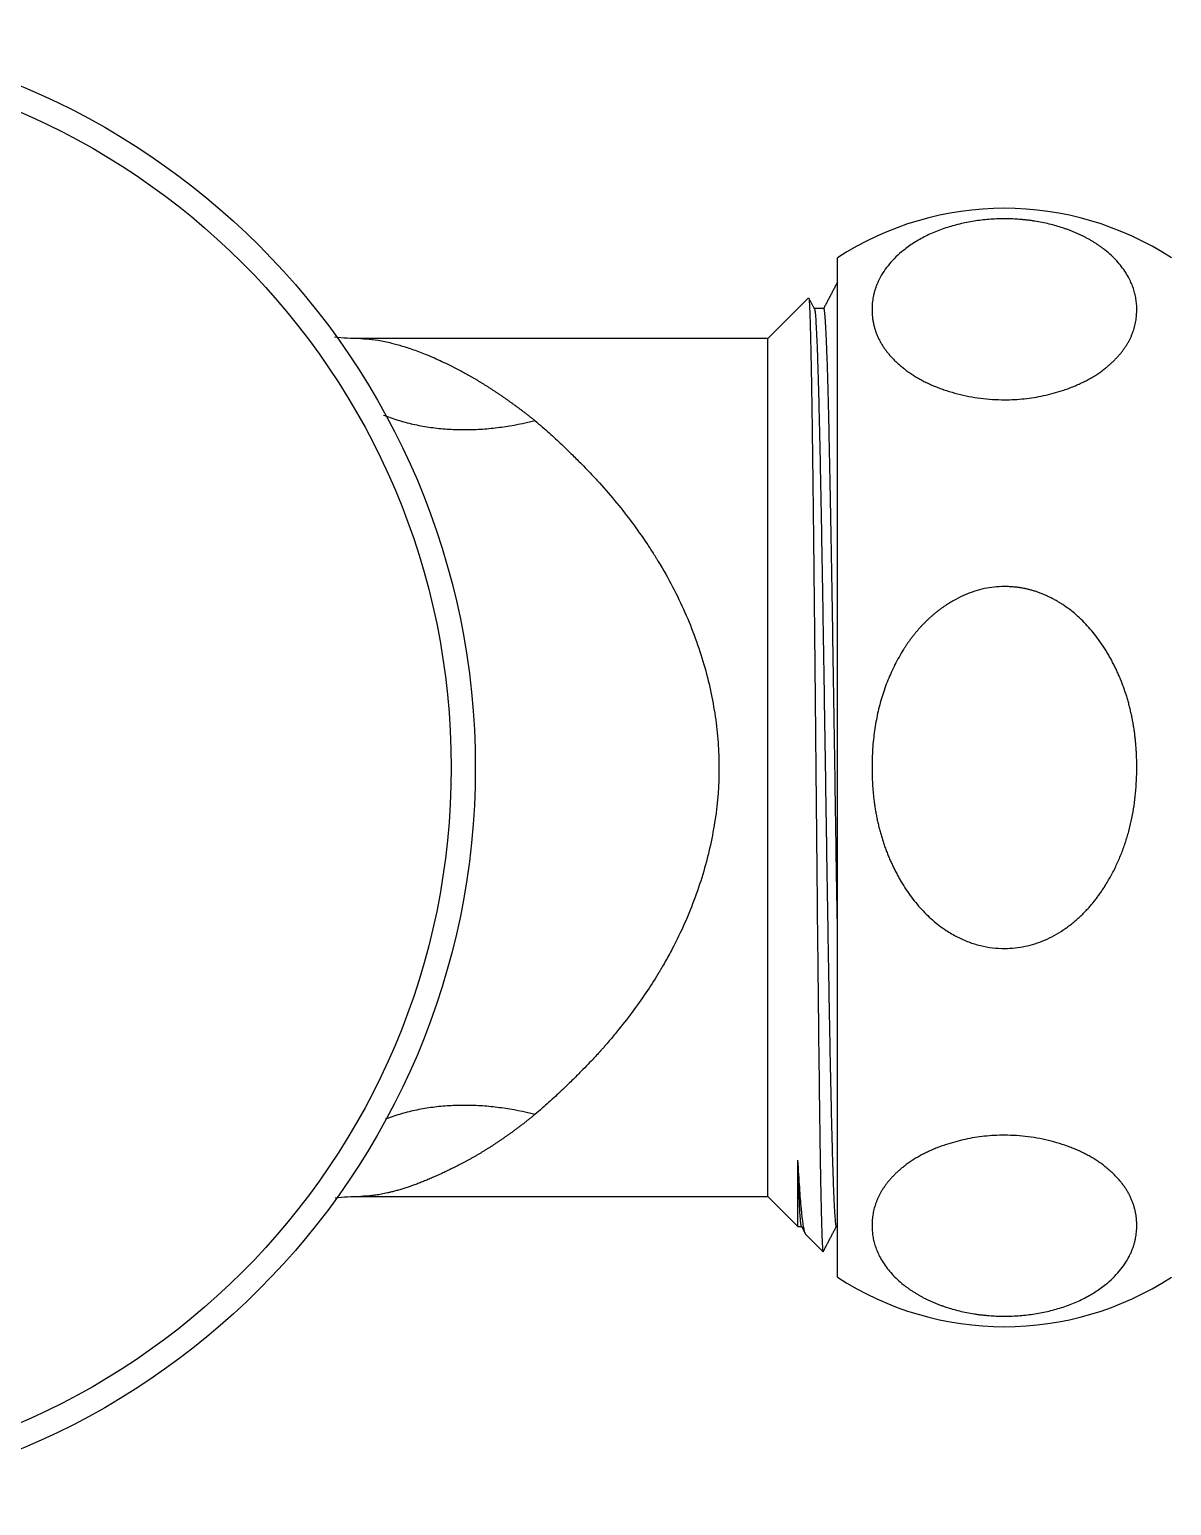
# Model space of a CAD drawing. Header units: millimetres. Extents: x 4257 to 5098, y 860 to 1455.
# Drawn here: x 4590.2 to 4631.2, y 1285.2 to 1338.2 of the extents above; entities that cross this region are included whole.
import ezdxf

# ---------------------------------------------------------------- set-up
doc = ezdxf.new("R2010")
doc.units = ezdxf.units.MM

msp = doc.modelspace()

# ---------------------------------------------------------------- linework, layer by layer
at = {"lineweight": 25}
for p, q in [((4619.192, 1293.38), (4619.192, 1329.98)), ((4618.142, 1328.531), (4616.692, 1327.08)), ((4618.708, 1328.164), (4618.36, 1328.164)), ((4616.692, 1327.08), (4602.067, 1327.08)), ((4616.692, 1296.28), (4616.692, 1327.08)), ((4617.776, 1295.196), (4617.776, 1297.58)), ((4602.078, 1296.28), (4616.692, 1296.28)), ((4616.692, 1296.28), (4617.776, 1295.196)), ((4617.776, 1295.196), (4617.912, 1295.196)), ((4618.047, 1294.924), (4618.669, 1294.302)), ((4619.154, 1295.196), (4619.192, 1295.196))]:
    msp.add_line(p, q, dxfattribs=at)
for radius in [26.5, 25.633]:
    msp.add_circle((4579.692, 1311.68), radius, dxfattribs=at)
for centre, start, end in [((4625.192, 1320.76), 56.9443, 123.0557), ((4625.192, 1302.599), 236.9443, 303.0557)]:
    msp.add_arc(centre, 11, start, end, dxfattribs=at)
for points, knots in [([(4625.192, 1324.885), (4625.047, 1324.885), (4624.759, 1324.894), (4624.332, 1324.934), (4623.914, 1325.001), (4623.504, 1325.095), (4623.179, 1325.191), (4622.93, 1325.277), (4622.754, 1325.343), (4622.584, 1325.414), (4622.42, 1325.488), (4622.263, 1325.566), (4622.112, 1325.648), (4621.967, 1325.734), (4621.828, 1325.824), (4621.695, 1325.917), (4621.591, 1325.998), (4621.51, 1326.063), (4621.452, 1326.112), (4621.395, 1326.162), (4621.34, 1326.212), (4621.287, 1326.262), (4621.236, 1326.312), (4621.186, 1326.363), (4621.138, 1326.414), (4621.091, 1326.466), (4621.046, 1326.517), (4621.003, 1326.57), (4620.961, 1326.622), (4620.921, 1326.675), (4620.883, 1326.729), (4620.846, 1326.782), (4620.811, 1326.837), (4620.778, 1326.891), (4620.746, 1326.946), (4620.716, 1327.002), (4620.687, 1327.057), (4620.66, 1327.114), (4620.634, 1327.17), (4620.61, 1327.227), (4620.588, 1327.285), (4620.567, 1327.343), (4620.548, 1327.401), (4620.53, 1327.46), (4620.514, 1327.519), (4620.499, 1327.579), (4620.486, 1327.639), (4620.475, 1327.699), (4620.465, 1327.76), (4620.456, 1327.821), (4620.449, 1327.883), (4620.444, 1327.945), (4620.44, 1328.007), (4620.438, 1328.07), (4620.437, 1328.15), (4620.439, 1328.247), (4620.447, 1328.36), (4620.461, 1328.472), (4620.479, 1328.583), (4620.504, 1328.693), (4620.534, 1328.803), (4620.569, 1328.911), (4620.61, 1329.019), (4620.656, 1329.127), (4620.735, 1329.289), (4620.861, 1329.504), (4621.057, 1329.764), (4621.289, 1330.014), (4621.524, 1330.222), (4621.746, 1330.39), (4621.941, 1330.521), (4622.147, 1330.644), (4622.364, 1330.76), (4622.592, 1330.867), (4622.832, 1330.965), (4623.078, 1331.053), (4623.329, 1331.131), (4623.581, 1331.197), (4623.838, 1331.254), (4624.099, 1331.301), (4624.365, 1331.337), (4624.635, 1331.364), (4624.909, 1331.38), (4625.133, 1331.384), (4625.307, 1331.383), (4625.429, 1331.38), (4625.551, 1331.375), (4625.673, 1331.367), (4625.795, 1331.358), (4625.917, 1331.346), (4626.039, 1331.332), (4626.161, 1331.317), (4626.331, 1331.291), (4626.547, 1331.253), (4626.804, 1331.196), (4627.052, 1331.131), (4627.252, 1331.07), (4627.409, 1331.016), (4627.525, 1330.974), (4627.639, 1330.929), (4627.75, 1330.883), (4627.859, 1330.835), (4627.965, 1330.785), (4628.069, 1330.733), (4628.17, 1330.679), (4628.269, 1330.624), (4628.366, 1330.567), (4628.46, 1330.508), (4628.552, 1330.447), (4628.642, 1330.385), (4628.729, 1330.32), (4628.864, 1330.215), (4629.036, 1330.066), (4629.232, 1329.869), (4629.404, 1329.664), (4629.552, 1329.452), (4629.669, 1329.249), (4629.76, 1329.056), (4629.828, 1328.875), (4629.881, 1328.693), (4629.918, 1328.509), (4629.941, 1328.322), (4629.947, 1328.16), (4629.944, 1328.025), (4629.937, 1327.918), (4629.926, 1327.811), (4629.91, 1327.706), (4629.89, 1327.602), (4629.864, 1327.499), (4629.835, 1327.398), (4629.8, 1327.298), (4629.761, 1327.198), (4629.718, 1327.101), (4629.669, 1327.004), (4629.616, 1326.909), (4629.558, 1326.815), (4629.496, 1326.722), (4629.428, 1326.63), (4629.356, 1326.539), (4629.279, 1326.45), (4629.197, 1326.361), (4629.109, 1326.274), (4629.017, 1326.188), (4628.92, 1326.102), (4628.831, 1326.029), (4628.752, 1325.966), (4628.684, 1325.916), (4628.615, 1325.866), (4628.544, 1325.818), (4628.472, 1325.77), (4628.397, 1325.724), (4628.321, 1325.678), (4628.244, 1325.634), (4628.164, 1325.591), (4628.083, 1325.549), (4628, 1325.507), (4627.915, 1325.467), (4627.829, 1325.428), (4627.74, 1325.39), (4627.65, 1325.353), (4627.559, 1325.317), (4627.465, 1325.283), (4627.37, 1325.249), (4627.198, 1325.191), (4626.946, 1325.115), (4626.606, 1325.031), (4626.26, 1324.966), (4625.909, 1324.919), (4625.552, 1324.891), (4625.312, 1324.885), (4625.192, 1324.885)], [0, 0, 0, 0, 0.012136, 0.024248, 0.036499, 0.049043, 0.062019, 0.068244, 0.074456, 0.080668, 0.086891, 0.093135, 0.099411, 0.105731, 0.112104, 0.11854, 0.12505, 0.128274, 0.131492, 0.134703, 0.137908, 0.141109, 0.144306, 0.1475, 0.150692, 0.153883, 0.157073, 0.160264, 0.163456, 0.166651, 0.169849, 0.173051, 0.176258, 0.17947, 0.18269, 0.185918, 0.189154, 0.192399, 0.195656, 0.198923, 0.202203, 0.205495, 0.208802, 0.212124, 0.215461, 0.218816, 0.222187, 0.225577, 0.228986, 0.232415, 0.235865, 0.239337, 0.242831, 0.246349, 0.24989, 0.256296, 0.262652, 0.268964, 0.275237, 0.281478, 0.287692, 0.293884, 0.30006, 0.306225, 0.312385, 0.32826, 0.343844, 0.359236, 0.374536, 0.383918, 0.393104, 0.402122, 0.411, 0.419767, 0.428454, 0.437097, 0.445265, 0.453268, 0.461139, 0.468914, 0.47663, 0.484329, 0.492048, 0.49983, 0.50325, 0.506675, 0.510111, 0.51356, 0.517027, 0.520514, 0.524026, 0.527567, 0.531138, 0.539017, 0.546863, 0.554711, 0.562594, 0.566628, 0.570668, 0.574717, 0.578779, 0.582856, 0.586953, 0.591072, 0.595217, 0.599391, 0.603597, 0.607837, 0.612114, 0.616432, 0.620792, 0.625198, 0.63746, 0.649778, 0.662203, 0.674786, 0.687577, 0.697871, 0.708179, 0.718529, 0.728946, 0.739456, 0.750084, 0.756174, 0.762195, 0.768149, 0.774043, 0.779879, 0.785662, 0.791397, 0.797088, 0.802739, 0.808355, 0.813941, 0.819501, 0.82504, 0.830563, 0.836073, 0.841577, 0.847078, 0.85258, 0.858089, 0.863609, 0.869145, 0.874699, 0.878139, 0.881557, 0.884956, 0.888336, 0.891699, 0.895047, 0.898381, 0.901702, 0.905013, 0.908314, 0.911607, 0.914894, 0.918177, 0.921456, 0.924734, 0.928012, 0.931292, 0.934576, 0.937864, 0.948748, 0.959309, 0.969626, 0.979784, 0.989877, 1, 1, 1, 1]), ([(4618.164, 1328.543), (4618.172, 1328.524), (4618.18, 1328.444), (4618.199, 1328.121), (4618.209, 1327.838), (4618.225, 1327.267), (4618.231, 1327.052), (4618.241, 1326.576), (4618.247, 1326.314), (4618.262, 1325.464), (4618.273, 1324.809), (4618.289, 1323.71), (4618.294, 1323.325), (4618.305, 1322.518), (4618.31, 1322.097), (4618.326, 1320.789), (4618.336, 1319.854), (4618.35, 1318.628), (4618.352, 1318.381), (4618.358, 1317.879), (4618.366, 1317.12), (4618.374, 1316.34), (4618.389, 1314.759), (4618.4, 1313.678), (4618.413, 1312.318), (4618.416, 1312.045), (4618.421, 1311.5), (4618.424, 1311.227), (4618.432, 1310.408), (4618.437, 1309.864), (4618.453, 1308.238), (4618.463, 1307.167), (4618.479, 1305.607), (4618.485, 1305.096), (4618.495, 1304.093), (4618.501, 1303.602), (4618.516, 1302.167), (4618.527, 1301.261), (4618.543, 1300.001), (4618.548, 1299.598), (4618.559, 1298.83), (4618.564, 1298.465), (4618.58, 1297.43), (4618.59, 1296.821), (4618.606, 1296.046), (4618.612, 1295.811), (4618.622, 1295.39), (4618.628, 1295.205), (4618.643, 1294.722), (4618.654, 1294.501), (4618.67, 1294.327), (4618.675, 1294.296), (4618.68, 1294.29)], [0, 0, 0, 0, 0.047218, 0.047218, 0.1087, 0.1087, 0.139441, 0.139441, 0.170181, 0.170181, 0.231663, 0.231663, 0.262404, 0.262404, 0.293145, 0.293145, 0.354626, 0.354626, 0.369997, 0.369997, 0.385367, 0.416108, 0.416108, 0.47759, 0.47759, 0.49296, 0.49296, 0.508331, 0.508331, 0.539072, 0.539072, 0.600553, 0.600553, 0.631294, 0.631294, 0.662035, 0.662035, 0.723517, 0.723517, 0.754258, 0.754258, 0.784998, 0.784998, 0.84648, 0.84648, 0.877221, 0.877221, 0.907962, 0.907962, 0.969444, 0.969444, 1, 1, 1, 1]), ([(4618.369, 1328.155), (4618.376, 1328.138), (4618.384, 1328.1), (4618.399, 1327.979), (4618.406, 1327.896), (4618.422, 1327.687), (4618.429, 1327.562), (4618.444, 1327.268), (4618.452, 1327.1), (4618.467, 1326.723), (4618.475, 1326.515), (4618.49, 1326.059), (4618.505, 1325.564), (4618.528, 1324.711), (4618.55, 1323.755), (4618.565, 1323.054), (4618.58, 1322.324), (4618.588, 1321.944), (4618.603, 1321.159), (4618.61, 1320.754), (4618.625, 1319.921), (4618.633, 1319.493), (4618.648, 1318.617), (4618.655, 1318.17), (4618.67, 1317.26), (4618.678, 1316.798), (4618.693, 1315.861), (4618.7, 1315.386), (4618.715, 1314.429), (4618.723, 1313.946), (4618.738, 1312.976), (4618.745, 1312.49), (4618.76, 1311.515), (4618.768, 1311.028), (4618.783, 1310.056), (4618.79, 1309.572), (4618.805, 1308.611), (4618.812, 1308.135), (4618.827, 1307.192), (4618.835, 1306.726), (4618.85, 1305.808), (4618.857, 1305.357), (4618.872, 1304.472), (4618.887, 1303.605), (4618.909, 1302.368), (4618.931, 1301.204), (4618.954, 1300.123), (4618.976, 1299.132), (4618.998, 1298.239), (4619.013, 1297.714), (4619.027, 1297.225), (4619.035, 1296.998), (4619.05, 1296.585), (4619.057, 1296.397), (4619.072, 1296.061), (4619.079, 1295.913), (4619.094, 1295.658), (4619.101, 1295.551), (4619.116, 1295.378), (4619.123, 1295.312), (4619.138, 1295.223), (4619.145, 1295.199), (4619.153, 1295.196), (4619.153, 1295.196), (4619.154, 1295.196)], [0, 0, 0, 0, 0.028405, 0.028405, 0.056924, 0.056924, 0.085444, 0.085444, 0.113963, 0.113963, 0.142482, 0.142482, 0.171002, 0.199521, 0.22804, 0.256559, 0.256559, 0.285079, 0.285079, 0.313598, 0.313598, 0.342117, 0.342117, 0.370637, 0.370637, 0.399156, 0.399156, 0.427675, 0.427675, 0.456194, 0.456194, 0.484714, 0.484714, 0.513233, 0.513233, 0.541752, 0.541752, 0.570272, 0.570272, 0.598791, 0.598791, 0.62731, 0.62731, 0.655829, 0.684349, 0.712868, 0.741387, 0.769906, 0.798426, 0.826945, 0.826945, 0.855464, 0.855464, 0.883984, 0.883984, 0.912503, 0.912503, 0.941022, 0.941022, 0.969541, 0.969541, 0.998061, 0.998061, 1, 1, 1, 1]), ([(4619.192, 1306.152), (4619.184, 1306.589), (4619.17, 1307.499), (4619.155, 1308.435), (4619.14, 1309.402), (4619.133, 1309.89), (4619.118, 1310.872), (4619.11, 1311.366), (4619.095, 1312.357), (4619.087, 1312.853), (4619.072, 1313.843), (4619.064, 1314.337), (4619.049, 1315.319), (4619.041, 1315.807), (4619.026, 1316.773), (4619.018, 1317.25), (4619.003, 1318.19), (4618.995, 1318.653), (4618.979, 1319.56), (4618.971, 1320.003), (4618.956, 1320.868), (4618.948, 1321.289), (4618.932, 1322.103), (4618.924, 1322.497), (4618.908, 1323.253), (4618.901, 1323.616), (4618.885, 1324.306), (4618.877, 1324.634), (4618.861, 1325.252), (4618.853, 1325.542), (4618.837, 1326.08), (4618.829, 1326.329), (4618.812, 1326.781), (4618.804, 1326.985), (4618.788, 1327.347), (4618.78, 1327.504), (4618.764, 1327.77), (4618.756, 1327.879), (4618.739, 1328.045), (4618.731, 1328.103), (4618.718, 1328.154), (4618.713, 1328.164), (4618.708, 1328.164)], [0, 0, 0, 0, 0.046489, 0.095118, 0.095118, 0.143746, 0.143746, 0.192375, 0.192375, 0.241004, 0.241004, 0.289632, 0.289632, 0.338261, 0.338261, 0.38689, 0.38689, 0.435518, 0.435518, 0.484147, 0.484147, 0.532776, 0.532776, 0.581404, 0.581404, 0.630033, 0.630033, 0.678662, 0.678662, 0.72729, 0.72729, 0.775919, 0.775919, 0.824548, 0.824548, 0.873176, 0.873176, 0.921805, 0.921805, 0.970434, 0.970434, 1, 1, 1, 1]), ([(4602.084, 1327.08), (4602.146, 1327.079), (4602.342, 1327.072), (4602.701, 1327.029), (4603.078, 1326.951), (4603.378, 1326.872), (4603.584, 1326.812), (4603.802, 1326.743), (4604.031, 1326.663), (4604.272, 1326.573), (4604.525, 1326.47), (4604.79, 1326.356), (4605.066, 1326.228), (4605.354, 1326.087), (4605.579, 1325.971), (4605.736, 1325.886), (4605.821, 1325.84), (4605.906, 1325.793), (4605.991, 1325.745), (4606.076, 1325.696), (4606.162, 1325.646), (4606.247, 1325.596), (4606.333, 1325.544), (4606.418, 1325.492), (4606.504, 1325.439), (4606.59, 1325.385), (4606.676, 1325.33), (4606.762, 1325.275), (4606.848, 1325.218), (4606.935, 1325.161), (4607.021, 1325.103), (4607.108, 1325.044), (4607.194, 1324.985), (4607.281, 1324.925), (4607.368, 1324.863), (4607.455, 1324.801), (4607.542, 1324.739), (4607.63, 1324.675), (4607.717, 1324.611), (4607.804, 1324.546), (4607.892, 1324.48), (4607.98, 1324.414), (4608.067, 1324.346), (4608.155, 1324.278), (4608.243, 1324.209), (4608.302, 1324.163), (4608.331, 1324.14)], [0, 0, 0, 0, 0.040072, 0.123054, 0.210109, 0.243562, 0.278303, 0.314339, 0.351674, 0.390311, 0.430254, 0.471506, 0.514072, 0.557952, 0.60315, 0.615866, 0.628588, 0.641316, 0.654049, 0.666788, 0.679533, 0.692283, 0.705039, 0.7178, 0.730568, 0.743341, 0.756119, 0.768904, 0.781694, 0.794489, 0.807291, 0.820098, 0.832911, 0.845729, 0.858554, 0.871384, 0.884219, 0.897061, 0.909908, 0.922761, 0.93562, 0.948484, 0.961355, 0.974231, 0.987112, 1, 1, 1, 1]), ([(4602.896, 1324.333), (4602.955, 1324.31), (4603.014, 1324.288), (4603.247, 1324.203), (4603.425, 1324.146), (4603.789, 1324.046), (4603.974, 1324.003), (4604.351, 1323.929), (4604.543, 1323.898), (4604.931, 1323.851), (4605.128, 1323.834), (4605.524, 1323.814), (4605.724, 1323.81), (4606.125, 1323.816), (4606.327, 1323.825), (4606.73, 1323.856), (4606.932, 1323.878), (4607.537, 1323.961), (4607.938, 1324.04), (4608.331, 1324.14)], [0, 0, 0, 0, 0.03666, 0.03666, 0.143698, 0.143698, 0.250736, 0.250736, 0.357774, 0.357774, 0.464811, 0.464811, 0.571849, 0.571849, 0.678887, 0.678887, 0.785925, 0.785925, 1, 1, 1, 1]), ([(4608.331, 1324.14), (4608.513, 1323.986), (4608.684, 1323.836), (4609.005, 1323.548), (4609.154, 1323.409), (4609.433, 1323.146), (4609.561, 1323.021), (4609.797, 1322.789), (4609.904, 1322.681), (4610.097, 1322.484), (4610.183, 1322.396), (4610.334, 1322.238), (4610.399, 1322.17), (4610.507, 1322.055), (4610.551, 1322.008), (4610.6, 1321.955), (4610.621, 1321.932), (4610.638, 1321.913), (4610.645, 1321.906), (4610.648, 1321.902), (4610.649, 1321.901), (4610.65, 1321.9), (4610.65, 1321.9), (4610.65, 1321.9), (4610.65, 1321.899), (4610.65, 1321.899), (4610.65, 1321.899), (4610.65, 1321.899), (4610.65, 1321.899), (4610.65, 1321.899), (4610.866, 1321.66), (4611.071, 1321.419), (4611.463, 1320.94), (4611.649, 1320.702), (4612.001, 1320.228), (4612.167, 1319.993), (4612.402, 1319.645), (4612.516, 1319.473), (4612.642, 1319.273), (4612.703, 1319.174), (4612.733, 1319.125), (4612.749, 1319.101), (4612.756, 1319.088), (4612.76, 1319.082), (4612.762, 1319.079), (4612.763, 1319.077), (4612.763, 1319.077), (4612.763, 1319.076), (4612.763, 1319.076), (4612.763, 1319.076), (4613.127, 1318.478), (4613.445, 1317.867), (4613.99, 1316.632), (4614.217, 1316.007), (4614.58, 1314.757), (4614.716, 1314.131), (4614.852, 1313.2), (4614.886, 1312.89), (4614.92, 1312.429), (4614.932, 1312.199), (4614.939, 1311.932), (4614.941, 1311.818), (4614.941, 1311.742), (4614.942, 1311.704), (4614.941, 1311.06), (4614.895, 1310.445), (4614.712, 1309.204), (4614.575, 1308.579), (4614.209, 1307.329), (4613.981, 1306.705), (4613.571, 1305.779), (4613.422, 1305.472), (4613.183, 1305.015), (4613.059, 1304.787), (4612.907, 1304.524), (4612.829, 1304.392), (4612.79, 1304.327), (4612.77, 1304.294), (4612.76, 1304.278), (4612.755, 1304.27), (4612.752, 1304.266), (4612.751, 1304.263), (4612.751, 1304.262), (4612.75, 1304.262), (4612.75, 1304.262), (4612.75, 1304.262), (4612.615, 1304.04), (4612.47, 1303.815), (4612.16, 1303.356), (4611.995, 1303.124), (4611.645, 1302.654), (4611.46, 1302.416), (4611.167, 1302.059), (4611.017, 1301.879), (4610.835, 1301.67), (4610.743, 1301.565), (4610.696, 1301.513), (4610.673, 1301.486), (4610.661, 1301.473), (4610.655, 1301.467), (4610.652, 1301.464), (4610.651, 1301.462), (4610.65, 1301.461), (4610.649, 1301.461), (4610.649, 1301.46), (4610.649, 1301.46), (4610.649, 1301.46), (4610.649, 1301.46), (4610.635, 1301.444), (4610.585, 1301.39), (4610.495, 1301.293), (4610.384, 1301.175), (4610.318, 1301.106), (4610.166, 1300.947), (4610.08, 1300.858), (4609.887, 1300.662), (4609.78, 1300.554), (4609.546, 1300.324), (4609.418, 1300.201), (4609.143, 1299.94), (4608.995, 1299.803), (4608.679, 1299.519), (4608.51, 1299.371), (4608.331, 1299.22)], [0, 0, 0, 0, 0.015625, 0.015625, 0.03125, 0.03125, 0.046875, 0.046875, 0.0625, 0.0625, 0.078125, 0.078125, 0.09375, 0.09375, 0.109375, 0.109375, 0.117187, 0.121094, 0.123047, 0.124023, 0.124512, 0.124756, 0.124878, 0.124939, 0.124969, 0.124985, 0.124992, 0.124996, 0.124996, 0.125, 0.125, 0.15625, 0.15625, 0.1875, 0.1875, 0.21875, 0.21875, 0.234375, 0.242187, 0.246094, 0.248047, 0.249023, 0.249512, 0.249756, 0.249878, 0.249939, 0.249969, 0.249985, 0.249985, 0.25, 0.25, 0.3125, 0.3125, 0.375, 0.375, 0.4375, 0.4375, 0.46875, 0.46875, 0.484375, 0.492187, 0.496094, 0.496094, 0.5, 0.5, 0.5625, 0.5625, 0.625, 0.625, 0.6875, 0.6875, 0.71875, 0.71875, 0.734375, 0.742187, 0.746094, 0.748047, 0.749023, 0.749512, 0.749756, 0.749878, 0.749939, 0.749969, 0.749985, 0.749985, 0.75, 0.75, 0.78125, 0.78125, 0.8125, 0.8125, 0.84375, 0.84375, 0.859375, 0.867187, 0.871094, 0.873047, 0.874023, 0.874512, 0.874756, 0.874878, 0.874939, 0.874969, 0.874985, 0.874992, 0.874996, 0.874996, 0.875, 0.875, 0.890625, 0.90625, 0.90625, 0.921875, 0.921875, 0.9375, 0.9375, 0.953125, 0.953125, 0.96875, 0.96875, 0.984375, 0.984375, 1, 1, 1, 1]), ([(4620.437, 1311.68), (4620.437, 1311.793), (4620.441, 1312.018), (4620.458, 1312.351), (4620.486, 1312.679), (4620.525, 1313.001), (4620.576, 1313.316), (4620.638, 1313.627), (4620.712, 1313.931), (4620.798, 1314.23), (4620.895, 1314.524), (4621.005, 1314.813), (4621.126, 1315.096), (4621.26, 1315.374), (4621.406, 1315.647), (4621.53, 1315.856), (4621.624, 1316.005), (4621.684, 1316.096), (4621.746, 1316.185), (4621.809, 1316.273), (4621.874, 1316.359), (4621.94, 1316.444), (4622.008, 1316.527), (4622.077, 1316.609), (4622.147, 1316.688), (4622.219, 1316.767), (4622.292, 1316.843), (4622.367, 1316.918), (4622.444, 1316.991), (4622.521, 1317.063), (4622.601, 1317.133), (4622.682, 1317.201), (4622.764, 1317.268), (4622.848, 1317.333), (4622.933, 1317.396), (4623.02, 1317.457), (4623.187, 1317.569), (4623.436, 1317.719), (4623.776, 1317.885), (4624.12, 1318.015), (4624.47, 1318.108), (4624.824, 1318.165), (4625.105, 1318.18), (4625.311, 1318.177), (4625.441, 1318.17), (4625.57, 1318.159), (4625.699, 1318.143), (4625.827, 1318.123), (4625.953, 1318.098), (4626.079, 1318.069), (4626.204, 1318.035), (4626.328, 1317.997), (4626.451, 1317.954), (4626.573, 1317.906), (4626.694, 1317.854), (4626.814, 1317.798), (4626.934, 1317.737), (4627.052, 1317.672), (4627.169, 1317.602), (4627.332, 1317.498), (4627.538, 1317.352), (4627.778, 1317.156), (4628.007, 1316.943), (4628.225, 1316.714), (4628.432, 1316.467), (4628.628, 1316.205), (4628.78, 1315.974), (4628.896, 1315.784), (4628.98, 1315.639), (4629.06, 1315.493), (4629.137, 1315.345), (4629.209, 1315.195), (4629.279, 1315.044), (4629.344, 1314.892), (4629.407, 1314.738), (4629.465, 1314.582), (4629.521, 1314.425), (4629.572, 1314.267), (4629.621, 1314.106), (4629.666, 1313.945), (4629.707, 1313.781), (4629.745, 1313.616), (4629.78, 1313.45), (4629.812, 1313.282), (4629.84, 1313.112), (4629.865, 1312.94), (4629.886, 1312.767), (4629.904, 1312.592), (4629.919, 1312.415), (4629.931, 1312.237), (4629.939, 1312.056), (4629.944, 1311.874), (4629.947, 1311.594), (4629.939, 1311.22), (4629.907, 1310.758), (4629.852, 1310.307), (4629.775, 1309.867), (4629.676, 1309.439), (4629.553, 1309.021), (4629.407, 1308.613), (4629.237, 1308.216), (4629.044, 1307.828), (4628.873, 1307.533), (4628.739, 1307.323), (4628.652, 1307.194), (4628.563, 1307.069), (4628.472, 1306.947), (4628.378, 1306.829), (4628.282, 1306.714), (4628.183, 1306.603), (4628.082, 1306.496), (4627.979, 1306.392), (4627.873, 1306.291), (4627.764, 1306.195), (4627.654, 1306.102), (4627.54, 1306.013), (4627.425, 1305.928), (4627.24, 1305.8), (4626.981, 1305.643), (4626.641, 1305.477), (4626.293, 1305.346), (4625.938, 1305.253), (4625.574, 1305.196), (4625.182, 1305.174), (4624.764, 1305.198), (4624.329, 1305.276), (4623.905, 1305.408), (4623.492, 1305.592), (4623.141, 1305.798), (4622.847, 1306.006), (4622.606, 1306.202), (4622.377, 1306.415), (4622.159, 1306.645), (4621.952, 1306.892), (4621.756, 1307.155), (4621.603, 1307.385), (4621.487, 1307.576), (4621.403, 1307.721), (4621.323, 1307.868), (4621.246, 1308.016), (4621.173, 1308.166), (4621.104, 1308.317), (4621.038, 1308.47), (4620.975, 1308.624), (4620.917, 1308.78), (4620.861, 1308.938), (4620.809, 1309.097), (4620.761, 1309.258), (4620.716, 1309.42), (4620.674, 1309.584), (4620.636, 1309.749), (4620.602, 1309.916), (4620.57, 1310.085), (4620.542, 1310.255), (4620.517, 1310.427), (4620.496, 1310.601), (4620.478, 1310.776), (4620.463, 1310.953), (4620.452, 1311.132), (4620.443, 1311.313), (4620.438, 1311.496), (4620.437, 1311.618), (4620.437, 1311.68)], [0, 0, 0, 0, 0.00954, 0.018914, 0.028137, 0.037226, 0.046199, 0.055072, 0.063864, 0.072592, 0.081275, 0.08993, 0.098575, 0.107228, 0.115907, 0.124627, 0.127706, 0.130769, 0.133819, 0.136855, 0.13988, 0.142895, 0.1459, 0.148896, 0.151885, 0.154868, 0.157846, 0.16082, 0.163791, 0.166761, 0.16973, 0.1727, 0.175673, 0.178648, 0.181628, 0.184614, 0.187606, 0.198528, 0.209099, 0.219396, 0.229504, 0.239515, 0.249523, 0.2532, 0.256857, 0.2605, 0.264133, 0.267759, 0.271383, 0.275009, 0.278641, 0.282284, 0.285941, 0.289617, 0.293315, 0.297039, 0.300793, 0.30458, 0.308404, 0.312268, 0.320912, 0.3296, 0.338366, 0.347241, 0.356256, 0.365438, 0.374814, 0.379522, 0.384216, 0.388898, 0.393571, 0.398237, 0.402899, 0.40756, 0.412223, 0.41689, 0.421564, 0.426249, 0.430946, 0.435659, 0.44039, 0.445143, 0.44992, 0.454723, 0.459557, 0.464423, 0.469324, 0.474262, 0.479242, 0.484264, 0.489332, 0.494448, 0.499615, 0.512926, 0.525922, 0.53865, 0.551157, 0.56349, 0.575699, 0.587833, 0.599941, 0.612072, 0.624273, 0.628676, 0.633033, 0.637347, 0.641622, 0.645858, 0.65006, 0.65423, 0.658371, 0.662487, 0.666579, 0.670652, 0.674708, 0.678752, 0.682786, 0.686813, 0.697668, 0.708247, 0.718633, 0.728915, 0.739186, 0.749542, 0.761974, 0.774304, 0.786696, 0.79931, 0.812293, 0.820943, 0.829638, 0.83841, 0.847292, 0.856313, 0.865502, 0.874886, 0.879606, 0.884312, 0.889006, 0.89369, 0.898368, 0.903042, 0.907714, 0.912388, 0.917067, 0.921752, 0.926448, 0.931157, 0.935881, 0.940624, 0.945388, 0.950177, 0.954992, 0.959838, 0.964716, 0.969629, 0.97458, 0.979572, 0.984608, 0.989689, 0.994819, 1, 1, 1, 1]), ([(4608.331, 1299.22), (4608.316, 1299.208), (4608.285, 1299.183), (4608.239, 1299.145), (4608.193, 1299.108), (4608.147, 1299.071), (4608.101, 1299.035), (4608.055, 1298.998), (4608.009, 1298.962), (4607.963, 1298.926), (4607.917, 1298.89), (4607.871, 1298.855), (4607.824, 1298.819), (4607.778, 1298.784), (4607.732, 1298.749), (4607.686, 1298.715), (4607.639, 1298.68), (4607.593, 1298.646), (4607.547, 1298.612), (4607.501, 1298.578), (4607.454, 1298.545), (4607.408, 1298.512), (4607.362, 1298.478), (4607.315, 1298.446), (4607.269, 1298.413), (4607.222, 1298.381), (4607.176, 1298.348), (4607.129, 1298.316), (4607.083, 1298.285), (4607.037, 1298.253), (4606.99, 1298.222), (4606.944, 1298.191), (4606.897, 1298.16), (4606.85, 1298.13), (4606.804, 1298.099), (4606.757, 1298.069), (4606.711, 1298.039), (4606.664, 1298.01), (4606.617, 1297.981), (4606.571, 1297.951), (4606.524, 1297.923), (4606.477, 1297.894), (4606.431, 1297.865), (4606.384, 1297.837), (4606.337, 1297.809), (4606.291, 1297.782), (4606.244, 1297.754), (4606.197, 1297.727), (4606.15, 1297.7), (4606.103, 1297.673), (4606.057, 1297.647), (4606.01, 1297.62), (4605.963, 1297.594), (4605.916, 1297.569), (4605.869, 1297.543), (4605.822, 1297.518), (4605.775, 1297.493), (4605.728, 1297.468), (4605.681, 1297.444), (4605.62, 1297.412), (4605.546, 1297.374), (4605.459, 1297.33), (4605.372, 1297.287), (4605.286, 1297.244), (4605.2, 1297.203), (4605.114, 1297.162), (4605.03, 1297.122), (4604.945, 1297.082), (4604.861, 1297.044), (4604.778, 1297.007), (4604.695, 1296.97), (4604.613, 1296.934), (4604.531, 1296.899), (4604.45, 1296.865), (4604.369, 1296.832), (4604.289, 1296.8), (4604.209, 1296.768), (4604.129, 1296.738), (4604.051, 1296.708), (4603.972, 1296.68), (4603.894, 1296.652), (4603.817, 1296.625), (4603.74, 1296.599), (4603.664, 1296.574), (4603.588, 1296.551), (4603.513, 1296.528), (4603.438, 1296.506), (4603.364, 1296.485), (4603.29, 1296.465), (4603.217, 1296.446), (4603.131, 1296.424), (4603.035, 1296.402), (4602.928, 1296.379), (4602.824, 1296.358), (4602.722, 1296.34), (4602.624, 1296.325), (4602.528, 1296.311), (4602.435, 1296.301), (4602.345, 1296.292), (4602.257, 1296.286), (4602.172, 1296.282), (4602.114, 1296.28), (4602.084, 1296.28), (4602.08, 1296.28)], [0, 0, 0, 0, 0.006854, 0.013709, 0.020564, 0.02742, 0.034278, 0.041136, 0.047995, 0.054855, 0.061716, 0.068577, 0.07544, 0.082303, 0.089167, 0.096033, 0.102899, 0.109765, 0.116633, 0.123502, 0.130371, 0.137242, 0.144113, 0.150985, 0.157858, 0.164732, 0.171607, 0.178482, 0.185359, 0.192236, 0.199114, 0.205993, 0.212873, 0.219754, 0.226636, 0.233519, 0.240402, 0.247286, 0.254172, 0.261058, 0.267945, 0.274833, 0.281721, 0.288611, 0.295502, 0.302393, 0.309285, 0.316178, 0.323072, 0.329967, 0.336863, 0.34376, 0.350657, 0.357556, 0.364455, 0.371355, 0.378256, 0.385158, 0.392061, 0.398964, 0.411903, 0.424832, 0.43775, 0.450658, 0.463555, 0.476443, 0.489322, 0.502191, 0.51505, 0.527901, 0.540742, 0.553575, 0.566399, 0.579214, 0.592021, 0.604821, 0.617612, 0.630395, 0.643171, 0.655939, 0.6687, 0.681454, 0.694201, 0.706942, 0.719675, 0.732403, 0.745124, 0.757839, 0.770548, 0.783252, 0.79595, 0.815265, 0.834383, 0.853307, 0.872037, 0.890575, 0.908924, 0.927083, 0.945056, 0.962843, 0.980446, 0.997868, 1, 1, 1, 1]), ([(4608.331, 1299.22), (4607.938, 1299.32), (4607.537, 1299.399), (4606.932, 1299.482), (4606.73, 1299.504), (4606.327, 1299.535), (4606.125, 1299.544), (4605.724, 1299.55), (4605.524, 1299.546), (4605.128, 1299.526), (4604.931, 1299.509), (4604.543, 1299.461), (4604.351, 1299.431), (4603.974, 1299.357), (4603.789, 1299.314), (4603.425, 1299.213), (4603.247, 1299.157), (4603.034, 1299.079), (4602.994, 1299.065), (4602.955, 1299.05)], [0, 0, 0, 0, 0.216714, 0.216714, 0.325071, 0.325071, 0.433428, 0.433428, 0.541785, 0.541785, 0.650142, 0.650142, 0.758499, 0.758499, 0.866856, 0.866856, 0.975213, 0.975213, 1, 1, 1, 1]), ([(4625.192, 1298.474), (4625.336, 1298.474), (4625.624, 1298.466), (4626.051, 1298.426), (4626.469, 1298.358), (4626.879, 1298.265), (4627.204, 1298.169), (4627.453, 1298.083), (4627.629, 1298.016), (4627.799, 1297.946), (4627.963, 1297.872), (4628.12, 1297.793), (4628.271, 1297.711), (4628.416, 1297.626), (4628.555, 1297.536), (4628.688, 1297.443), (4628.792, 1297.362), (4628.873, 1297.297), (4628.931, 1297.248), (4628.988, 1297.198), (4629.043, 1297.148), (4629.096, 1297.098), (4629.148, 1297.048), (4629.197, 1296.997), (4629.246, 1296.946), (4629.292, 1296.894), (4629.337, 1296.842), (4629.38, 1296.79), (4629.422, 1296.738), (4629.462, 1296.685), (4629.5, 1296.631), (4629.537, 1296.577), (4629.572, 1296.523), (4629.605, 1296.469), (4629.637, 1296.414), (4629.667, 1296.358), (4629.696, 1296.302), (4629.723, 1296.246), (4629.749, 1296.189), (4629.773, 1296.132), (4629.795, 1296.075), (4629.816, 1296.017), (4629.835, 1295.959), (4629.853, 1295.9), (4629.869, 1295.841), (4629.884, 1295.781), (4629.897, 1295.721), (4629.908, 1295.661), (4629.918, 1295.6), (4629.927, 1295.538), (4629.934, 1295.477), (4629.939, 1295.415), (4629.943, 1295.352), (4629.945, 1295.29), (4629.946, 1295.21), (4629.944, 1295.113), (4629.936, 1295), (4629.923, 1294.888), (4629.904, 1294.777), (4629.879, 1294.667), (4629.85, 1294.557), (4629.814, 1294.448), (4629.774, 1294.34), (4629.727, 1294.233), (4629.648, 1294.07), (4629.522, 1293.856), (4629.326, 1293.595), (4629.094, 1293.346), (4628.859, 1293.138), (4628.638, 1292.97), (4628.443, 1292.839), (4628.237, 1292.715), (4628.02, 1292.6), (4627.791, 1292.493), (4627.552, 1292.395), (4627.305, 1292.306), (4627.055, 1292.229), (4626.802, 1292.162), (4626.545, 1292.106), (4626.284, 1292.059), (4626.018, 1292.023), (4625.748, 1291.996), (4625.475, 1291.98), (4625.25, 1291.976), (4625.076, 1291.977), (4624.954, 1291.98), (4624.832, 1291.985), (4624.71, 1291.993), (4624.588, 1292.002), (4624.466, 1292.014), (4624.344, 1292.027), (4624.222, 1292.043), (4624.052, 1292.069), (4623.836, 1292.107), (4623.579, 1292.163), (4623.331, 1292.229), (4623.131, 1292.29), (4622.975, 1292.344), (4622.858, 1292.386), (4622.745, 1292.431), (4622.633, 1292.477), (4622.525, 1292.525), (4622.418, 1292.575), (4622.314, 1292.627), (4622.213, 1292.681), (4622.114, 1292.736), (4622.017, 1292.793), (4621.923, 1292.852), (4621.831, 1292.913), (4621.741, 1292.975), (4621.654, 1293.039), (4621.52, 1293.144), (4621.347, 1293.294), (4621.151, 1293.491), (4620.98, 1293.695), (4620.831, 1293.907), (4620.714, 1294.111), (4620.623, 1294.304), (4620.555, 1294.484), (4620.502, 1294.667), (4620.465, 1294.851), (4620.442, 1295.038), (4620.436, 1295.199), (4620.439, 1295.334), (4620.446, 1295.442), (4620.457, 1295.548), (4620.473, 1295.654), (4620.494, 1295.758), (4620.519, 1295.86), (4620.548, 1295.962), (4620.583, 1296.062), (4620.622, 1296.161), (4620.666, 1296.259), (4620.714, 1296.356), (4620.767, 1296.451), (4620.825, 1296.545), (4620.887, 1296.638), (4620.955, 1296.73), (4621.027, 1296.82), (4621.104, 1296.91), (4621.187, 1296.998), (4621.274, 1297.086), (4621.366, 1297.172), (4621.463, 1297.257), (4621.552, 1297.331), (4621.631, 1297.393), (4621.699, 1297.444), (4621.768, 1297.494), (4621.839, 1297.542), (4621.911, 1297.59), (4621.986, 1297.636), (4622.062, 1297.681), (4622.14, 1297.726), (4622.219, 1297.769), (4622.3, 1297.811), (4622.383, 1297.852), (4622.468, 1297.893), (4622.555, 1297.932), (4622.643, 1297.97), (4622.733, 1298.006), (4622.825, 1298.042), (4622.918, 1298.077), (4623.013, 1298.111), (4623.185, 1298.169), (4623.437, 1298.245), (4623.777, 1298.328), (4624.123, 1298.394), (4624.474, 1298.44), (4624.831, 1298.468), (4625.071, 1298.474), (4625.192, 1298.474)], [0, 0, 0, 0, 0.012136, 0.024248, 0.036499, 0.049043, 0.062019, 0.068244, 0.074456, 0.080668, 0.086891, 0.093135, 0.099411, 0.105731, 0.112104, 0.11854, 0.12505, 0.128274, 0.131492, 0.134703, 0.137908, 0.141109, 0.144306, 0.1475, 0.150692, 0.153883, 0.157073, 0.160264, 0.163456, 0.166651, 0.169849, 0.173051, 0.176258, 0.17947, 0.18269, 0.185918, 0.189154, 0.192399, 0.195656, 0.198923, 0.202203, 0.205495, 0.208802, 0.212124, 0.215461, 0.218816, 0.222187, 0.225577, 0.228986, 0.232415, 0.235865, 0.239337, 0.242831, 0.246349, 0.24989, 0.256296, 0.262652, 0.268964, 0.275237, 0.281478, 0.287692, 0.293884, 0.30006, 0.306225, 0.312385, 0.32826, 0.343844, 0.359236, 0.374536, 0.383918, 0.393104, 0.402122, 0.411, 0.419767, 0.428454, 0.437097, 0.445265, 0.453268, 0.461139, 0.468914, 0.47663, 0.484329, 0.492048, 0.49983, 0.50325, 0.506675, 0.510111, 0.51356, 0.517027, 0.520514, 0.524026, 0.527567, 0.531138, 0.539017, 0.546863, 0.554711, 0.562594, 0.566628, 0.570668, 0.574717, 0.578779, 0.582856, 0.586953, 0.591072, 0.595217, 0.599391, 0.603597, 0.607837, 0.612114, 0.616432, 0.620792, 0.625198, 0.63746, 0.649778, 0.662203, 0.674786, 0.687577, 0.697871, 0.708179, 0.718529, 0.728946, 0.739456, 0.750084, 0.756174, 0.762195, 0.768149, 0.774043, 0.779879, 0.785662, 0.791397, 0.797088, 0.802739, 0.808355, 0.813941, 0.819501, 0.82504, 0.830563, 0.836073, 0.841577, 0.847078, 0.85258, 0.858089, 0.863609, 0.869145, 0.874699, 0.878139, 0.881557, 0.884956, 0.888336, 0.891699, 0.895047, 0.898381, 0.901702, 0.905013, 0.908314, 0.911607, 0.914894, 0.918177, 0.921456, 0.924734, 0.928012, 0.931292, 0.934576, 0.937864, 0.948748, 0.959309, 0.969626, 0.979784, 0.989877, 1, 1, 1, 1]), ([(4617.904, 1295.204), (4617.904, 1295.204), (4617.904, 1295.204), (4617.897, 1295.219), (4617.891, 1295.25), (4617.878, 1295.345), (4617.871, 1295.409), (4617.859, 1295.564), (4617.852, 1295.657), (4617.84, 1295.869), (4617.834, 1295.988), (4617.822, 1296.25), (4617.816, 1296.392), (4617.804, 1296.699), (4617.792, 1297.026), (4617.781, 1297.391), (4617.776, 1297.58)], [0, 0, 0, 0, 0.002281, 0.002281, 0.144812, 0.144812, 0.287343, 0.287343, 0.429875, 0.429875, 0.572406, 0.572406, 0.714937, 0.714937, 0.857469, 1, 1, 1, 1]), ([(4618.046, 1294.933), (4618.041, 1294.944), (4618.035, 1294.957), (4617.987, 1295.101), (4617.945, 1295.39), (4617.892, 1295.938), (4617.881, 1296.057), (4617.86, 1296.314), (4617.85, 1296.451), (4617.818, 1296.891), (4617.797, 1297.219), (4617.776, 1297.58)], [0, 0, 0, 0, 0.061308, 0.061308, 0.530654, 0.530654, 0.647991, 0.647991, 0.765327, 0.765327, 1, 1, 1, 1])]:
    msp.add_open_spline(points, degree=3, knots=knots, dxfattribs=at)
for points, degree in [([(4619.192, 1329.102), (4618.947, 1328.633), (4618.703, 1328.164)], 2), ([(4618.37, 1328.149), (4618.181, 1328.51)], 1), ([(4602.071, 1327.079), (4601.744, 1327.08), (4601.432, 1327.097), (4601.13, 1327.131)], 3), ([(4601.16, 1296.231), (4601.451, 1296.264), (4601.752, 1296.28), (4602.068, 1296.281)], 3), ([(4617.902, 1295.209), (4618.036, 1294.952)], 1), ([(4618.686, 1294.294), (4618.921, 1294.745), (4619.155, 1295.196)], 2)]:
    msp.add_open_spline(points, degree=degree, dxfattribs=at)

doc.saveas('drawing.dxf')
